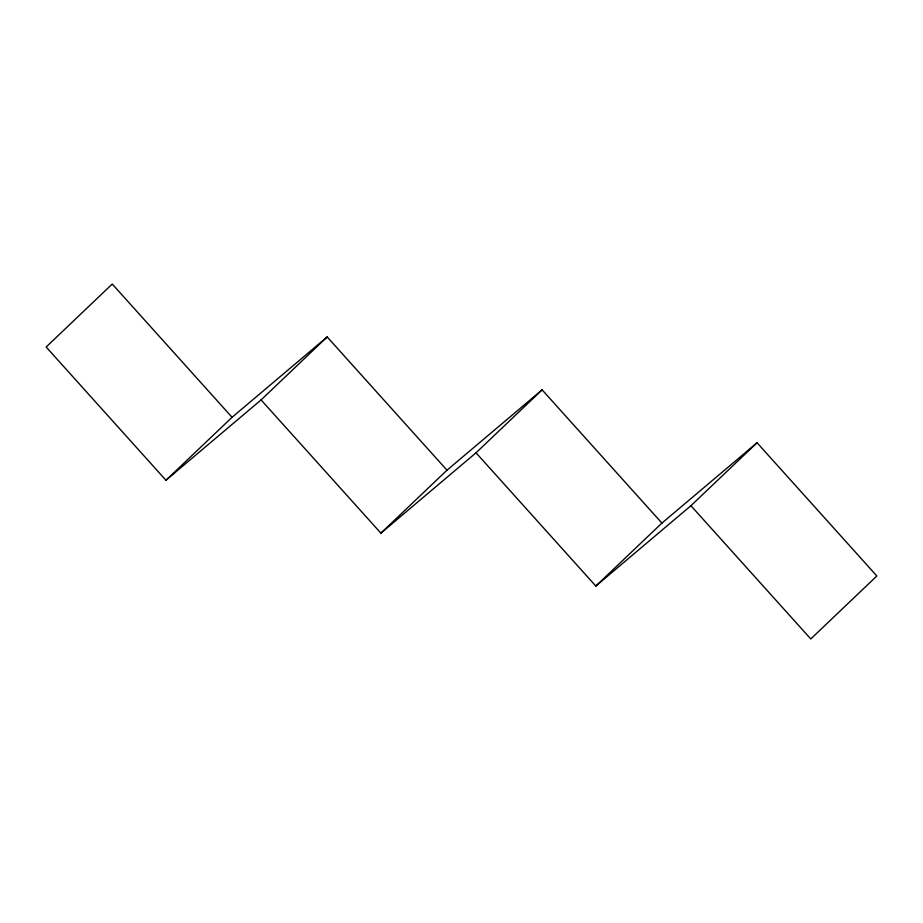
<?xml version="1.0" encoding="UTF-8"?>
<svg xmlns="http://www.w3.org/2000/svg" width="923" height="923" viewBox="0 0 923 923"><rect width="100%" height="100%" fill="white"/><g stroke="black" fill="none" stroke-linecap="round" stroke-linejoin="round"><path stroke-width="1.38" d="M165.967 480.26L232.065 417.288L327.169 336.941L446.986 470.188L542.101 389.841L661.918 523.087L757.033 442.74L876.85 575.987L810.763 638.958L690.935 505.712L595.831 586.059L476.014 452.812L380.899 533.159L261.082 399.913L165.967 480.26L46.15 347.013L112.237 284.042L232.065 417.288M261.082 399.913L327.169 336.941M380.899 533.159L446.986 470.188M476.014 452.812L542.101 389.841M595.831 586.059L661.918 523.087M690.935 505.712L757.033 442.74"/></g></svg>
